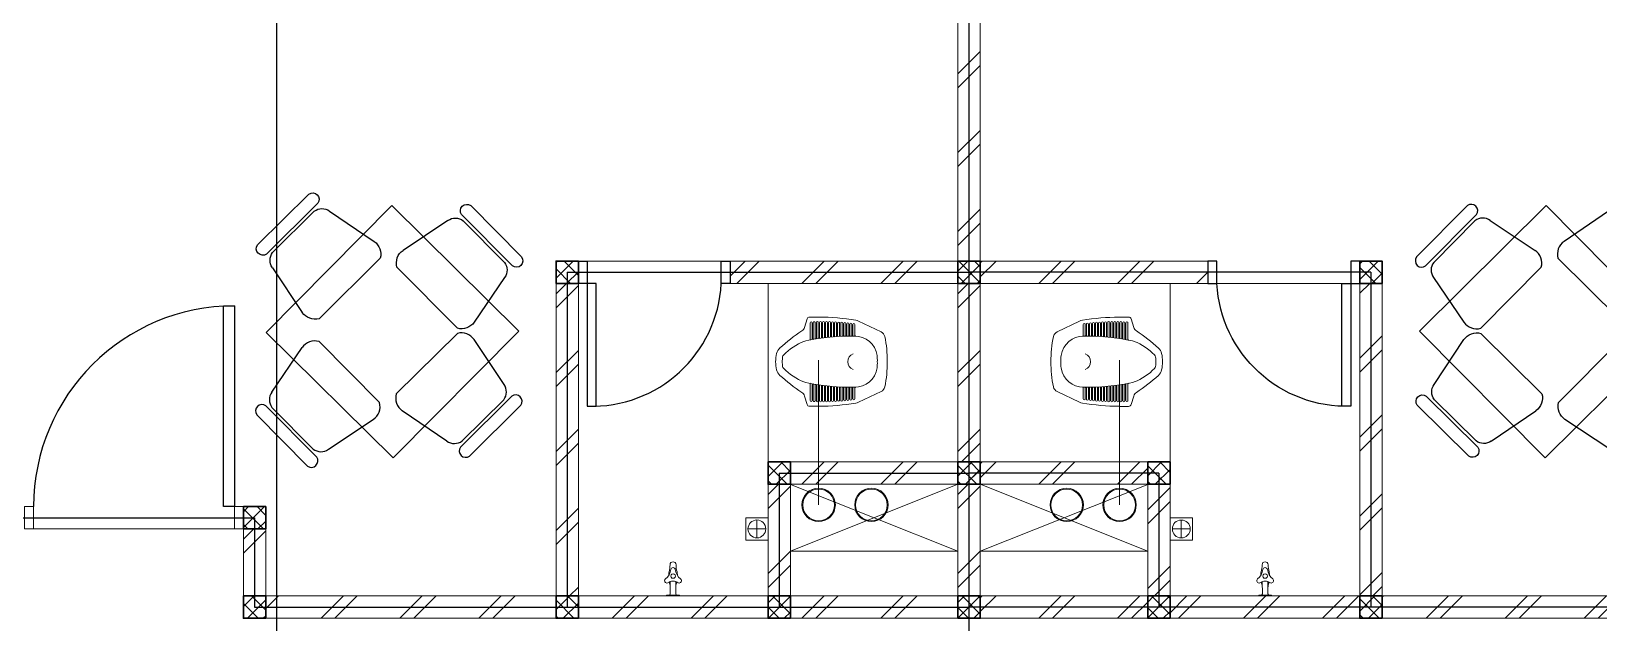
# Model space of a CAD drawing. Header units: millimetres. Extents: x -324 to 75, y -297 to 74.
# Drawn here: x -75.03 to -68.01, y 7.88 to 10.53 of the extents above; entities that cross this region are included whole.
import ezdxf

# ---------------------------------------------------------------- set-up
doc = ezdxf.new("R2010")
doc.units = ezdxf.units.MM
for name, color, linetype, lineweight in [('ars', 11, 'Continuous', 0), ('KOL', 1, 'Continuous', 30), ('KOLOM', 4, 'Continuous', 9), ('lan', 7, 'Continuous', 15), ('SANITAIR', 15, 'Continuous', 9), ('tem', 5, 'Continuous', 20), ('u', 6, 'Continuous', 20)]:
    doc.layers.add(name, color=color, linetype=linetype, lineweight=lineweight)
doc.layers.add('as', color=1, linetype='Continuous', plot=False)
doc.layers.add('FURNITURE', color=68, linetype='Continuous')
doc.layers.add('Kusen', color=30, linetype='Continuous')
doc.styles.add('ATTR', font='romans.shx', dxfattribs={"width": 0.8, "height": 0.56})
pattern_1 = [(45, (45.39994, -5.1569), (-0.1767767, 0.1767767), []), (45, (45.46244, -5.1569), (-0.1767767, 0.1767767), [])]
pattern_2 = [(45, (46.34994, -6.0569), (-0.1767767, 0.1767767), []), (45, (46.41244, -6.0569), (-0.1767767, 0.1767767), [])]
pattern_3 = [(45, (48.07994, -1.0569), (-0.1767767, 0.1767767), []), (45, (48.14244, -1.0569), (-0.1767767, 0.1767767), [])]
pattern_4 = [(45, (48.07994, -1.9569), (-0.1767767, 0.1767767), []), (45, (48.14244, -1.9569), (-0.1767767, 0.1767767), [])]
pattern_5 = [(45, (48.07994, -2.5569), (-0.1767767, 0.1767767), []), (45, (48.14244, -2.5569), (-0.1767767, 0.1767767), [])]
pattern_6 = [(45, (47.22994, -2.5569), (-0.1767767, 0.1767767), []), (45, (47.29244, -2.5569), (-0.1767767, 0.1767767), [])]
pattern_7 = [(45, (46.27994, -2.5569), (-0.1767767, 0.1767767), []), (45, (46.34244, -2.5569), (-0.1767767, 0.1767767), [])]

# ---------------------------------------------------------------- blocks, each defined once
blk = doc.blocks.new('KRAN ATAS')
for p, q in [((-0.0198, 0), (0, 0)), ((-0.0198, -0.0015), (-0.0198, 0)), ((0.0198, 0), (0, 0)), ((0.0198, -0.0015), (0.0198, 0)), ((-0.0193, -0.002), (0, -0.002)), ((-0.0087, -0.006), (-0.0087, -0.0441)), ((0.0193, -0.002), (0, -0.002)), ((0.0087, -0.006), (0.0087, -0.0441))]:
    blk.add_line(p, q)
for centre, radius, start, end in [((-0.0191, -0.047), 0.00682, 147.2603, 232.4214), ((-0.0188, -0.0464), 0.00682, 67.5786, 152.7397), ((-0.0193, -0.0015), 0.0005, 180, 270), ((0, -0.0187), 0.0268, 232.9628, 307.0372), ((-0.0127, -0.006), 0.004, 0, 90), ((0.0743, -0.0604), 0.0878, 163.7486, 168.4446), ((-0.0388, -0.0275), 0.03, 343.7486, 0), ((0.0127, -0.006), 0.004, 90, 180), ((0.0388, -0.0275), 0.03, 180, 196.2514), ((-0.0743, -0.0604), 0.0878, 11.5554, 16.2514), ((0.0188, -0.0464), 0.00682, 27.2603, 112.4214), ((0.0193, -0.0015), 0.0005, 270, 0), ((0.0191, -0.047), 0.00682, 307.5786, 32.7397), ((-0.0514, -0.0871), 0.0447, 7.4918, 50.9581), ((0.0743, -0.0604), 0.0878, 182.0552, 189.0251), ((-0.0892, -0.0965), 0.08, 0.3555, 16.2023), ((-0.0004, -0.0965), 0.0088, 176.8553, 272.6444), ((-0.0004, -0.0613), 0.0068, 86.5771, 273.4229), ((-0.0003, -0.0804), 0.00682, 187.5786, 272.7397), ((0.0004, -0.0613), 0.0068, 266.5771, 93.4229), ((0.0003, -0.0804), 0.00682, 267.2603, 352.4214), ((0.0004, -0.0965), 0.0088, 267.3556, 3.1447), ((0.0514, -0.0871), 0.0447, 129.0419, 172.5082), ((0.0892, -0.0965), 0.08, 163.7977, 179.6445), ((-0.0743, -0.0604), 0.0878, 350.9749, 357.9448)]:
    blk.add_arc(centre, radius, start, end)
blk = doc.blocks.new('AVOOR')
blk.add_lwpolyline([(-21.8185, -71.5914), (-21.9185, -71.5914), (-21.9185, -71.4914), (-21.8185, -71.4914)], close=True)
for points in [[(-21.8685, -71.5014), (-21.8685, -71.5814)], [(-21.9085, -71.5414), (-21.8285, -71.5414)]]:
    blk.add_lwpolyline(points)
blk.add_circle((-21.8685, -71.5414), 0.04)
blk = doc.blocks.new('CL J D')
for p, q in [((0.0275, 0.1273), (0.1283, 0.1756)), ((0.145, 0.1598), (0.145, 0.1109)), ((0.1539, 0.1598), (0.1539, 0.1111)), ((0.1587, 0.1615), (0.1587, 0.1111)), ((0.1676, 0.1615), (0.1676, 0.1111)), ((0.1723, 0.1631), (0.1723, 0.1111)), ((0.1812, 0.1631), (0.1812, 0.1109)), ((0.186, 0.1645), (0.186, 0.1109)), ((0.1949, 0.1645), (0.1949, 0.1105)), ((0.1996, 0.1657), (0.1996, 0.1105)), ((0.2085, 0.1657), (0.2085, 0.11)), ((0.2133, 0.1667), (0.2133, 0.11)), ((0.2222, 0.1667), (0.2222, 0.1092)), ((0.2269, 0.1676), (0.2269, 0.1092)), ((0.2358, 0.1676), (0.2358, 0.1082)), ((0.2406, 0.1682), (0.2406, 0.1082)), ((0.2495, 0.1682), (0.2495, 0.107)), ((0.2542, 0.1687), (0.2542, 0.107)), ((0.2631, 0.1687), (0.2631, 0.1056)), ((0.2679, 0.169), (0.2679, 0.1056)), ((0.2768, 0.169), (0.2768, 0.104)), ((0.2815, 0.1692), (0.2815, 0.104)), ((0.2904, 0.1692), (0.2904, 0.1022)), ((0.2952, 0.1691), (0.2952, 0.1022)), ((0.3041, 0.1691), (0.3041, 0.1003)), ((0.306, 0.1938), (0.3479, 0.1938)), ((0.3088, 0.1689), (0.3088, 0.1003)), ((0.3177, 0.1689), (0.3177, 0.0981)), ((0.3225, 0.1685), (0.3225, 0.0981)), ((0.3314, 0.1685), (0.3314, 0.0957)), ((0.3361, 0.1679), (0.3361, 0.0957)), ((0.345, 0.1679), (0.345, 0.093)), ((0.3709, 0.1476), (0.3594, 0.1853)), ((0.0275, -0.1398), (0.1283, -0.188)), ((0.145, -0.1722), (0.145, -0.1234)), ((0.1539, -0.1722), (0.1539, -0.1236)), ((0.1587, -0.174), (0.1587, -0.1236)), ((0.1676, -0.174), (0.1676, -0.1236)), ((0.1723, -0.1756), (0.1723, -0.1236)), ((0.1812, -0.1756), (0.1812, -0.1234)), ((0.186, -0.177), (0.186, -0.1234)), ((0.1949, -0.177), (0.1949, -0.123)), ((0.1996, -0.1782), (0.1996, -0.123)), ((0.2085, -0.1782), (0.2085, -0.1224)), ((0.2133, -0.1792), (0.2133, -0.1224)), ((0.2222, -0.1792), (0.2222, -0.1216)), ((0.2269, -0.18), (0.2269, -0.1216)), ((0.2358, -0.18), (0.2358, -0.1206)), ((0.2406, -0.1807), (0.2406, -0.1206)), ((0.2495, -0.1807), (0.2495, -0.1195)), ((0.2542, -0.1812), (0.2542, -0.1195)), ((0.2631, -0.1812), (0.2631, -0.1181)), ((0.2679, -0.1815), (0.2679, -0.1181)), ((0.2768, -0.1815), (0.2768, -0.1165)), ((0.2815, -0.1816), (0.2815, -0.1165)), ((0.2904, -0.1816), (0.2904, -0.1147)), ((0.2952, -0.1816), (0.2952, -0.1147)), ((0.3041, -0.1816), (0.3041, -0.1127)), ((0.3088, -0.1813), (0.3088, -0.1127)), ((0.3177, -0.1813), (0.3177, -0.1105)), ((0.3225, -0.1809), (0.3225, -0.1105)), ((0.3314, -0.1809), (0.3314, -0.1081)), ((0.3361, -0.1803), (0.3361, -0.1081)), ((0.345, -0.1803), (0.345, -0.1055)), ((0.306, -0.2062), (0.3479, -0.2062)), ((0.3709, -0.16), (0.3594, -0.1977))]:
    blk.add_line(p, q)
for centre, radius, start, end in [((0.1462, 0.1381), 0.0415, 97.43664, 115.58841), ((0.3183, -0.8979), 1.0917, 90.64465, 99.35641), ((0.1495, 0.1598), 0.00445, 0, 180), ((0.1631, 0.1615), 0.00445, 0, 180), ((0.1768, 0.1631), 0.00445, 0, 180), ((0.1904, 0.1645), 0.00445, 0, 180), ((0.2041, 0.1657), 0.00445, 0, 180), ((0.2177, 0.1667), 0.00445, 0, 180), ((0.2314, 0.1676), 0.00445, 0, 180), ((0.245, 0.1682), 0.00445, 0, 180), ((0.2587, 0.1687), 0.00445, 0, 180), ((0.2723, 0.169), 0.00445, 0, 180), ((0.286, 0.1692), 0.00445, 0, 180), ((0.2996, 0.1691), 0.00445, 0, 180), ((0.3133, 0.1689), 0.00445, 0, 180), ((0.3269, 0.1685), 0.00445, 0, 180), ((0.3406, 0.1679), 0.00445, 0, 180), ((0.3479, 0.1818), 0.012, 16.98371, 90), ((0.3992, 0.1563), 0.0297, 196.98371, 236.58705), ((0.5098, 0), 0.5098, 167.907, 180.70014), ((0.0403, 0.1006), 0.0297, 115.58841, 167.907), ((0.1458, 0.0077), 0.1009, 89.36458, 171.9631), ((0.1427, 0.1109), 0.00237, 271.71865, 0), ((0.1639, -0.8282), 0.9369, 77.60377, 91.04193), ((0.1563, 0.1111), 0.00237, 180, 0), ((0.17, 0.1111), 0.00237, 180, 0), ((0.1836, 0.1109), 0.00237, 180, 0), ((0.1973, 0.1105), 0.00237, 180, 0), ((0.2109, 0.11), 0.00237, 180, 0), ((0.2246, 0.1092), 0.00237, 180, 0), ((0.2382, 0.1082), 0.00237, 180, 0), ((0.2519, 0.107), 0.00237, 180, 0), ((0.2655, 0.1056), 0.00237, 180, 0), ((0.2792, 0.104), 0.00237, 180, 0), ((0.2928, 0.1022), 0.00237, 180, 0), ((0.3064, 0.1003), 0.00237, 180, 0), ((0.3201, 0.0981), 0.00237, 180, 0), ((0.3337, 0.0957), 0.00237, 180, 0), ((0.3474, 0.093), 0.00237, 180, 258.7357), ((0.3518, 0.0291), 0.0593, 68.96955, 77.12628), ((0.2831, -0.1497), 0.2509, 43.87855, 68.96955), ((-0.0629, -0.5443), 0.8096, 47.75416, 56.58705), ((0.1995, 0.0001), 0.1551, 171.9445, 182.3259), ((0.1409, -0.0052), 0.0359, 358.3993, 69.7102), ((0.4511, 0.0118), 0.0178, 9.30537, 43.87855), ((0.3402, -0.0063), 0.1302, 0.0418, 9.30537), ((0.4495, 0.0199), 0.0475, 13.4838, 47.75416), ((0.3402, -0.0063), 0.1598, 0.03404, 13.4838), ((0.5098, -0.0125), 0.5098, 179.29986, 192.093), ((0.1995, -0.0125), 0.1551, 177.6741, 188.0555), ((0.1458, -0.0202), 0.1009, 188.0369, 270.63542), ((0.1409, -0.0072), 0.0359, 290.2898, 1.6007), ((0.2831, 0.1372), 0.2509, 291.03045, 316.12145), ((-0.0629, 0.5318), 0.8096, 303.41295, 312.24584), ((0.4511, -0.0243), 0.0178, 316.12145, 350.69463), ((0.3402, -0.0061), 0.1302, 350.69463, 359.9582), ((0.4495, -0.0323), 0.0475, 312.24584, 346.5162), ((0.3402, -0.0061), 0.1598, 346.5162, 359.96596), ((0.0403, -0.113), 0.0297, 192.093, 244.41159), ((0.1427, -0.1234), 0.00237, 0, 88.28135), ((0.1639, 0.8157), 0.9369, 268.95807, 282.39623), ((0.1563, -0.1236), 0.00237, 0, 180), ((0.17, -0.1236), 0.00237, 0, 180), ((0.1836, -0.1234), 0.00237, 0, 180), ((0.1973, -0.123), 0.00237, 0, 180), ((0.2109, -0.1224), 0.00237, 0, 180), ((0.2246, -0.1216), 0.00237, 0, 180), ((0.2382, -0.1206), 0.00237, 0, 180), ((0.2519, -0.1195), 0.00237, 0, 180), ((0.2655, -0.1181), 0.00237, 0, 180), ((0.2792, -0.1165), 0.00237, 0, 180), ((0.2928, -0.1147), 0.00237, 0, 180), ((0.3064, -0.1127), 0.00237, 0, 180), ((0.3201, -0.1105), 0.00237, 0, 180), ((0.3337, -0.1081), 0.00237, 0, 180), ((0.3474, -0.1055), 0.00237, 101.2643, 180), ((0.3518, -0.0415), 0.0593, 282.87372, 291.03045), ((0.1462, -0.1506), 0.0415, 244.41159, 262.56336), ((0.3183, 0.8854), 1.0917, 260.64359, 269.35535), ((0.1495, -0.1722), 0.00445, 180, 0), ((0.1631, -0.174), 0.00445, 180, 0), ((0.1768, -0.1756), 0.00445, 180, 0), ((0.1904, -0.177), 0.00445, 180, 0), ((0.2041, -0.1782), 0.00445, 180, 0), ((0.2177, -0.1792), 0.00445, 180, 0), ((0.2314, -0.18), 0.00445, 180, 0), ((0.245, -0.1807), 0.00445, 180, 0), ((0.2587, -0.1812), 0.00445, 180, 0), ((0.2723, -0.1815), 0.00445, 180, 0), ((0.286, -0.1816), 0.00445, 180, 0), ((0.2996, -0.1816), 0.00445, 180, 0), ((0.3133, -0.1813), 0.00445, 180, 0), ((0.3269, -0.1809), 0.00445, 180, 0), ((0.3406, -0.1803), 0.00445, 180, 0), ((0.3479, -0.1942), 0.012, 270, 343.01629), ((0.3992, -0.1687), 0.0297, 123.41295, 163.01629)]:
    blk.add_arc(centre, radius, start, end)
blk = doc.blocks.new('P.60')
at = {"layer": 'Kusen'}
for points in [[(1472.8348, 997.5354), (1472.8748, 997.5354), (1472.8748, 997.4354), (1472.8348, 997.4354)], [(1473.4748, 997.5354), (1473.5148, 997.5354), (1473.5148, 997.4354), (1473.4748, 997.4354)], [(1472.8748, 996.8854), (1472.9148, 996.8854), (1472.9148, 997.4354), (1472.8748, 997.4354)]]:
    blk.add_lwpolyline(points, close=True, dxfattribs=at)
blk.add_arc((1472.8948, 997.4658), 0.5808, 268.02661, 356.99428, dxfattribs=at)
blk = doc.blocks.new('Manager Chair')
for p, q in [((6.793595, 0), (-6.793595, 0)), ((6.793595, -2.40006), (-6.793595, -2.40006)), ((-7.308135, -5), (-9.242845, -14.93924)), ((5.764665, -3), (-5.250155, -3)), ((7.82266, -5), (9.757352, -14.93924)), ((-7.822645, -18), (8.337156, -18))]:
    blk.add_line(p, q)
for centre, radius, start, end in [((-6.608415, -1.20003), 1.214231, 98.77222, 261.2278), ((6.608435, -1.20003), 1.214228, 278.7714, 81.22861), ((-4.915795, -5.40289), 2.426032, 97.92188, 170.4409), ((5.430285, -5.40292), 2.42607, 9.559852, 82.07782), ((-6.352795, -15.45813), 2.936262, 169.8216, 239.9611), ((6.867295, -15.45813), 2.936262, 300.0388, 10.17842)]:
    blk.add_arc(centre, radius, start, end)
at = {"style": 'ATTR', "width": 0.8, "flags": 9}
blk.add_attdef('ESTCODE', (0, 0), '', height=0.003816, dxfattribs=at)
blk = doc.blocks.new('mj makan')
blk.add_lwpolyline([(-0.0055, 1.1314), (0.5629, 0.5684), (0, 0), (-0.5684, 0.5629)], close=True)
for p, xscale, yscale, zscale, rotation in [((-0.4923, 1.0685), -0.02383953608250516, 0.02383953608250516, 0.02383953608250516, 44.72219960516194), ((0.4614, 1.0156), -0.02383953608250517, 0.02383953608250517, 0.02383953608250517, 314.7221996051619)]:
    blk.add_blockref('Manager Chair', p, dxfattribs=dict(xscale=xscale, yscale=yscale, zscale=zscale, rotation=rotation))
at = {"extrusion": (0, 0, -1)}
for p, xscale, yscale, zscale, rotation in [((-0.457, 0.1222), -0.02383953608250516, 0.02383953608250516, -0.02383953608250516, 135.277800394838), ((0.4971, 0.0786), -0.0238395360825052, 0.0238395360825052, -0.0238395360825052, 225.2778003948382)]:
    blk.add_blockref('Manager Chair', p, dxfattribs=dict(at, xscale=xscale, yscale=yscale, zscale=zscale, rotation=rotation))
blk = doc.blocks.new('K 10.10')
at = {"layer": 'ars'}
h = blk.add_hatch(dxfattribs=at)
h.set_pattern_fill('_USER', color=256, scale=0.05, angle=45, double=1, pattern_type=0)
h.set_pattern_definition([(45, (0, 0), (-0.035355339, 0.035355339), []), (135, (0, 0), (-0.035355339, -0.035355339), [])])
h.paths.add_polyline_path([(1560.5383, 1380.4069), (1560.6383, 1380.4069), (1560.6383, 1380.5069), (1560.5383, 1380.5069)])
at = {"layer": 'KOL'}
blk.add_lwpolyline([(1560.5383, 1380.4069), (1560.6383, 1380.4069), (1560.6383, 1380.5069), (1560.5383, 1380.5069)], close=True, dxfattribs=at)
blk = doc.blocks.new('typikal-1a')
at = {"layer": 'ars'}
for centre, radius in [((5.526, 5.0422), 0.075), ((5.526, 5.0422), 0.071), ((5.7625, 5.0422), 0.075), ((5.7625, 5.0422), 0.071)]:
    blk.add_circle(centre, radius, dxfattribs=at)
at = {"layer": 'as'}
for p, q in [((3, 5.5), (6.2, 5.5)), ((4.4, 4), (4.4, 5.5)), ((5.35, 4.9), (5.35, 5.5)), ((5.35, 4.9), (6.2, 4.9)), ((4.4, 4), (6.2, 4))]:
    blk.add_line(p, q, dxfattribs=at)
at = {"layer": 'lan'}
for p, q in [((5.3, 4.85), (5.3, 4.05)), ((5.09, 4.05), (4.53, 4.05))]:
    blk.add_line(p, q, dxfattribs=at)
at = {"layer": 'tem'}
for points in [[(3.05, 5.55), (4.35, 5.55), (4.35, 5.45), (3.05, 5.45)], [(4.45, 5.55), (5.3, 5.55), (5.3, 5.45), (4.45, 5.45)], [(6.15, 5.55), (5.4, 5.55), (5.4, 5.45), (6.15, 5.45)], [(4.45, 5.45), (4.35, 5.45), (4.35, 4.05), (4.45, 4.05)], [(5.4, 5.45), (5.3, 5.45), (5.3, 4.95), (5.4, 4.95)], [(6.15, 4.95), (6.25, 4.95), (6.25, 5.45), (6.15, 5.45)], [(5.4, 4.85), (6.15, 4.85), (6.15, 4.95), (5.4, 4.95)], [(6.15, 4.85), (6.25, 4.85), (6.25, 4.05), (6.15, 4.05)], [(5.13, 3.95), (6.15, 3.95), (6.15, 4.05), (5.13, 4.05)], [(6.15, 3.95), (6.25, 3.95), (6.25, 2.85), (6.15, 2.85)]]:
    blk.add_lwpolyline(points, close=True, dxfattribs=at)
at = {"layer": 'u'}
for points in [[(6.15, 5.25), (5.3996, 4.9505)], [(6.15, 4.95), (5.4, 5.25)], [(6.15, 5.25), (5.4, 5.25)], [(5.526, 5.0422), (5.526, 4.3936)]]:
    blk.add_lwpolyline(points, dxfattribs=at)
at = {"layer": 'FURNITURE', "xscale": -1, "rotation": 180}
blk.add_blockref('mj makan', (3.6205, 4.8319), dxfattribs=at)
at = {"layer": 'KOLOM', "extrusion": (0, 0, -1), "zscale": -1}
for p in [(-1564.9883, -1374.9569), (-1565.9383, -1374.9569), (-1566.7883, -1374.9569), (-1565.9383, -1375.5569), (-1566.7883, -1375.5569), (-1564.9883, -1376.4569), (-1566.7883, -1376.4569)]:
    blk.add_blockref('K 10.10', p, dxfattribs=at)
at = {"layer": 'Kusen', "xscale": -1, "rotation": 180}
blk.add_blockref('P.60', (-1468.3848, 1001.4854), dxfattribs=at)
at = {"layer": 'SANITAIR', "extrusion": (0, 0, -1), "xscale": -1.450644103627577, "yscale": 1.450644103627577, "zscale": -1.450644103627577, "rotation": 359.9613440846884}
blk.add_blockref('KRAN ATAS', (-4.874, 5.45), dxfattribs=at)
at = {"layer": 'SANITAIR'}
blk.add_blockref('AVOOR', (27.1181, 76.6914), dxfattribs=at)
at = {"layer": 'SANITAIR', "extrusion": (0, 0, -1), "zscale": -1}
blk.add_blockref('CL J D', (-5.8335, 4.4068), dxfattribs=at)
blk = doc.blocks.new('P-90')
at = {"layer": 'Kusen'}
blk.add_lwpolyline([(374.6908, -21.5979), (374.7408, -21.5979), (374.7408, -22.4979), (374.6908, -22.4979)], close=True, dxfattribs=at)
at = {"layer": 'Kusen', "lineweight": 9}
for points in [[(373.8008, -22.4979), (373.8408, -22.4979), (373.8408, -22.5979), (373.8008, -22.5979)], [(374.7408, -22.4979), (374.7808, -22.4979), (374.7808, -22.5979), (374.7408, -22.5979)]]:
    blk.add_lwpolyline(points, close=True, dxfattribs=at)
at = {"layer": 'Kusen'}
blk.add_arc((374.7408, -22.4979), 0.9, 90, 180, dxfattribs=at)
blk = doc.blocks.new('A-2')
at = {"layer": 'ars'}
h = blk.add_hatch(dxfattribs=at)
h.set_pattern_fill('TEMBOK', color=256, scale=0.25)
h.set_pattern_definition([(45, (47.19994, -2.7569), (-0.1767767, 0.1767767), []), (45, (47.26244, -2.7569), (-0.1767767, 0.1767767), [])])
h.paths.add_polyline_path([(12.8172, 10.2677), (12.7172, 10.2677), (12.7172, 11.3677), (12.8172, 11.3677)])
h = blk.add_hatch(dxfattribs=at)
h.set_pattern_fill('TEMBOK', color=256, scale=0.25)
h.set_pattern_definition(pattern_3)
h.paths.add_polyline_path([(11.6972, 10.1677), (12.7172, 10.1677), (12.7172, 10.2677), (11.6972, 10.2677)])
h = blk.add_hatch(dxfattribs=at)
h.set_pattern_fill('TEMBOK', color=256, scale=0.25)
h.set_pattern_definition(pattern_3)
h.paths.add_polyline_path([(13.8372, 10.1677), (12.8172, 10.1677), (12.8172, 10.2677), (13.8372, 10.2677)])
h = blk.add_hatch(dxfattribs=at)
h.set_pattern_fill('TEMBOK', color=256, scale=0.25)
h.set_pattern_definition(pattern_1)
h.paths.add_polyline_path([(11.0172, 8.7677), (10.9172, 8.7677), (10.9172, 10.1677), (11.0172, 10.1677)])
h = blk.add_hatch(dxfattribs=at)
h.set_pattern_fill('TEMBOK', color=256, scale=0.25)
h.set_pattern_definition([(45, (47.19994, -5.1569), (-0.1767767, 0.1767767), []), (45, (47.26244, -5.1569), (-0.1767767, 0.1767767), [])])
h.paths.add_polyline_path([(12.8172, 9.3677), (12.7172, 9.3677), (12.7172, 10.1677), (12.8172, 10.1677)])
h = blk.add_hatch(dxfattribs=at)
h.set_pattern_fill('TEMBOK', color=256, scale=0.25)
h.set_pattern_definition(pattern_1)
h.paths.add_polyline_path([(14.5172, 8.7677), (14.6172, 8.7677), (14.6172, 10.1677), (14.5172, 10.1677)])
h = blk.add_hatch(dxfattribs=at)
h.set_pattern_fill('TEMBOK', color=256, scale=0.25)
h.set_pattern_definition(pattern_4)
h.paths.add_polyline_path([(11.9672, 9.2677), (12.7172, 9.2677), (12.7172, 9.3677), (11.9672, 9.3677)])
h = blk.add_hatch(dxfattribs=at)
h.set_pattern_fill('TEMBOK', color=256, scale=0.25)
h.set_pattern_definition(pattern_4)
h.paths.add_polyline_path([(13.5672, 9.2677), (12.8172, 9.2677), (12.8172, 9.3677), (13.5672, 9.3677)])
h = blk.add_hatch(dxfattribs=at)
h.set_pattern_fill('TEMBOK', color=256, scale=0.25)
h.set_pattern_definition(pattern_2)
h.paths.add_polyline_path([(11.9672, 8.7677), (11.8672, 8.7677), (11.8672, 9.2677), (11.9672, 9.2677)])
h = blk.add_hatch(dxfattribs=at)
h.set_pattern_fill('TEMBOK', color=256, scale=0.25)
h.set_pattern_definition([(45, (47.19994, -6.0569), (-0.1767767, 0.1767767), []), (45, (47.26244, -6.0569), (-0.1767767, 0.1767767), [])])
h.paths.add_polyline_path([(12.8172, 8.7677), (12.7172, 8.7677), (12.7172, 9.2677), (12.8172, 9.2677)])
h = blk.add_hatch(dxfattribs=at)
h.set_pattern_fill('TEMBOK', color=256, scale=0.25)
h.set_pattern_definition(pattern_2)
h.paths.add_polyline_path([(13.5672, 8.7677), (13.6672, 8.7677), (13.6672, 9.2677), (13.5672, 9.2677)])
h = blk.add_hatch(dxfattribs=at)
h.set_pattern_fill('TEMBOK', color=256, scale=0.25)
h.set_pattern_definition([(45, (43.99994, -6.2569), (-0.1767767, 0.1767767), []), (45, (44.06244, -6.2569), (-0.1767767, 0.1767767), [])])
h.paths.add_polyline_path([(9.6172, 8.7677), (9.5172, 8.7677), (9.5172, 9.0677), (9.6172, 9.0677)])
h = blk.add_hatch(dxfattribs=at)
h.set_pattern_fill('TEMBOK', color=256, scale=0.25)
h.set_pattern_definition(pattern_7)
h.paths.add_polyline_path([(9.6172, 8.6677), (10.9172, 8.6677), (10.9172, 8.7677), (9.6172, 8.7677)])
h = blk.add_hatch(dxfattribs=at)
h.set_pattern_fill('TEMBOK', color=256, scale=0.25)
h.set_pattern_definition(pattern_6)
h.paths.add_polyline_path([(11.0172, 8.6677), (11.8672, 8.6677), (11.8672, 8.7677), (11.0172, 8.7677)])
h = blk.add_hatch(dxfattribs=at)
h.set_pattern_fill('TEMBOK', color=256, scale=0.25)
h.set_pattern_definition(pattern_5)
h.paths.add_polyline_path([(11.9672, 8.6677), (12.7172, 8.6677), (12.7172, 8.7677), (11.9672, 8.7677)])
h = blk.add_hatch(dxfattribs=at)
h.set_pattern_fill('TEMBOK', color=256, scale=0.25)
h.set_pattern_definition(pattern_5)
h.paths.add_polyline_path([(13.5672, 8.6677), (12.8172, 8.6677), (12.8172, 8.7677), (13.5672, 8.7677)])
h = blk.add_hatch(dxfattribs=at)
h.set_pattern_fill('TEMBOK', color=256, scale=0.25)
h.set_pattern_definition(pattern_6)
h.paths.add_polyline_path([(14.5172, 8.6677), (13.6672, 8.6677), (13.6672, 8.7677), (14.5172, 8.7677)])
h = blk.add_hatch(dxfattribs=at)
h.set_pattern_fill('TEMBOK', color=256, scale=0.25)
h.set_pattern_definition(pattern_7)
h.paths.add_polyline_path([(15.9172, 8.6677), (14.6172, 8.6677), (14.6172, 8.7677), (15.9172, 8.7677)])
for centre, radius in [((12.0931, 9.1756), 0.075), ((12.0931, 9.1756), 0.071), ((12.3297, 9.1756), 0.075), ((12.3297, 9.1756), 0.071)]:
    blk.add_circle(centre, radius, dxfattribs=at)
at = {"layer": 'as'}
for p, q in [((9.6672, 1.1177), (9.6672, 14.2177)), ((12.7672, 1.1177), (12.7672, 14.2177)), ((10.9672, 10.2177), (10.9672, 8.7177)), ((10.9672, 10.2177), (12.7672, 10.2177)), ((11.9172, 9.3177), (11.9172, 8.7177)), ((11.9172, 9.3177), (12.7672, 9.3177)), ((8.4672, 9.1177), (9.5672, 9.1177)), ((9.5672, 9.1177), (9.5672, 8.7177)), ((9.5672, 8.7177), (12.7672, 8.7177))]:
    blk.add_line(p, q, dxfattribs=at)
at = {"layer": 'lan'}
for p, q in [((11.6572, 10.2677), (11.0572, 10.2677)), ((11.8672, 9.3677), (11.8672, 10.1677)), ((9.4772, 9.0677), (8.5772, 9.0677))]:
    blk.add_line(p, q, dxfattribs=at)
at = {"layer": 'tem'}
for points in [[(11.6972, 10.2677), (12.7172, 10.2677), (12.7172, 10.1677), (11.6972, 10.1677)], [(11.0172, 8.7677), (10.9172, 8.7677), (10.9172, 10.1677), (11.0172, 10.1677)], [(11.9672, 9.3677), (12.7172, 9.3677), (12.7172, 9.2677), (11.9672, 9.2677)], [(11.9672, 8.7677), (11.8672, 8.7677), (11.8672, 9.2677), (11.9672, 9.2677)], [(9.5172, 8.7677), (9.6172, 8.7677), (9.6172, 9.0677), (9.5172, 9.0677)], [(9.6172, 8.6677), (10.9172, 8.6677), (10.9172, 8.7677), (9.6172, 8.7677)], [(11.0172, 8.6677), (11.8672, 8.6677), (11.8672, 8.7677), (11.0172, 8.7677)], [(12.7172, 8.6677), (11.9672, 8.6677), (11.9672, 8.7677), (12.7172, 8.7677)]]:
    blk.add_lwpolyline(points, close=True, dxfattribs=at)
at = {"layer": 'FURNITURE'}
blk.add_blockref('mj makan', (10.1876, 9.3858), dxfattribs=at)
at = {"layer": 'KOLOM', "extrusion": (0, 0, -1), "xscale": -1, "zscale": -1, "rotation": 180}
for p in [(-1571.5555, 1390.6746), (-1572.5055, 1389.7746), (-1573.3555, 1389.7746), (-1570.1555, 1389.5746), (-1570.1555, 1389.1746), (-1571.5555, 1389.1746), (-1572.5055, 1389.1746)]:
    blk.add_blockref('K 10.10', p, dxfattribs=at)
at = {"layer": 'Kusen'}
for name, p in [('P.60', (-1461.8176, -987.2676)), ('P-90', (-365.2636, 31.6656))]:
    blk.add_blockref(name, p, dxfattribs=at)
at = {"layer": 'lan', "rotation": 180}
blk.add_blockref('typikal-1a', (18.9672, 14.2177), dxfattribs=at)
at = {"layer": 'SANITAIR', "extrusion": (0, 0, -1), "xscale": -1, "zscale": -1, "rotation": 180}
blk.add_blockref('CL J D', (-12.4007, 9.811), dxfattribs=at)
at = {"layer": 'SANITAIR', "xscale": -1, "rotation": 180}
blk.add_blockref('AVOOR', (33.6853, -62.4736), dxfattribs=at)
at = {"layer": 'SANITAIR', "extrusion": (0, 0, -1), "xscale": 1.450644103627577, "yscale": 1.450644103627577, "zscale": -1.450644103627577, "rotation": 180.0386559153115}
blk.add_blockref('KRAN ATAS', (-11.4411, 8.7677), dxfattribs=at)

msp = doc.modelspace()

# ---------------------------------------------------------------- linework, layer by layer
at = {"layer": 'u'}
for points in [[(-71.5002, 8.4036), (-71.5002, 9.0521)], [(-70.8761, 8.1958), (-71.6265, 8.4953)], [(-70.8761, 8.4958), (-71.6261, 8.1958)], [(-70.8761, 8.1958), (-71.6261, 8.1958)]]:
    msp.add_lwpolyline(points, dxfattribs=at)

# ---------------------------------------------------------------- block references
msp.add_blockref('A-2', (-83.5933, -0.772))

doc.saveas('drawing.dxf')
